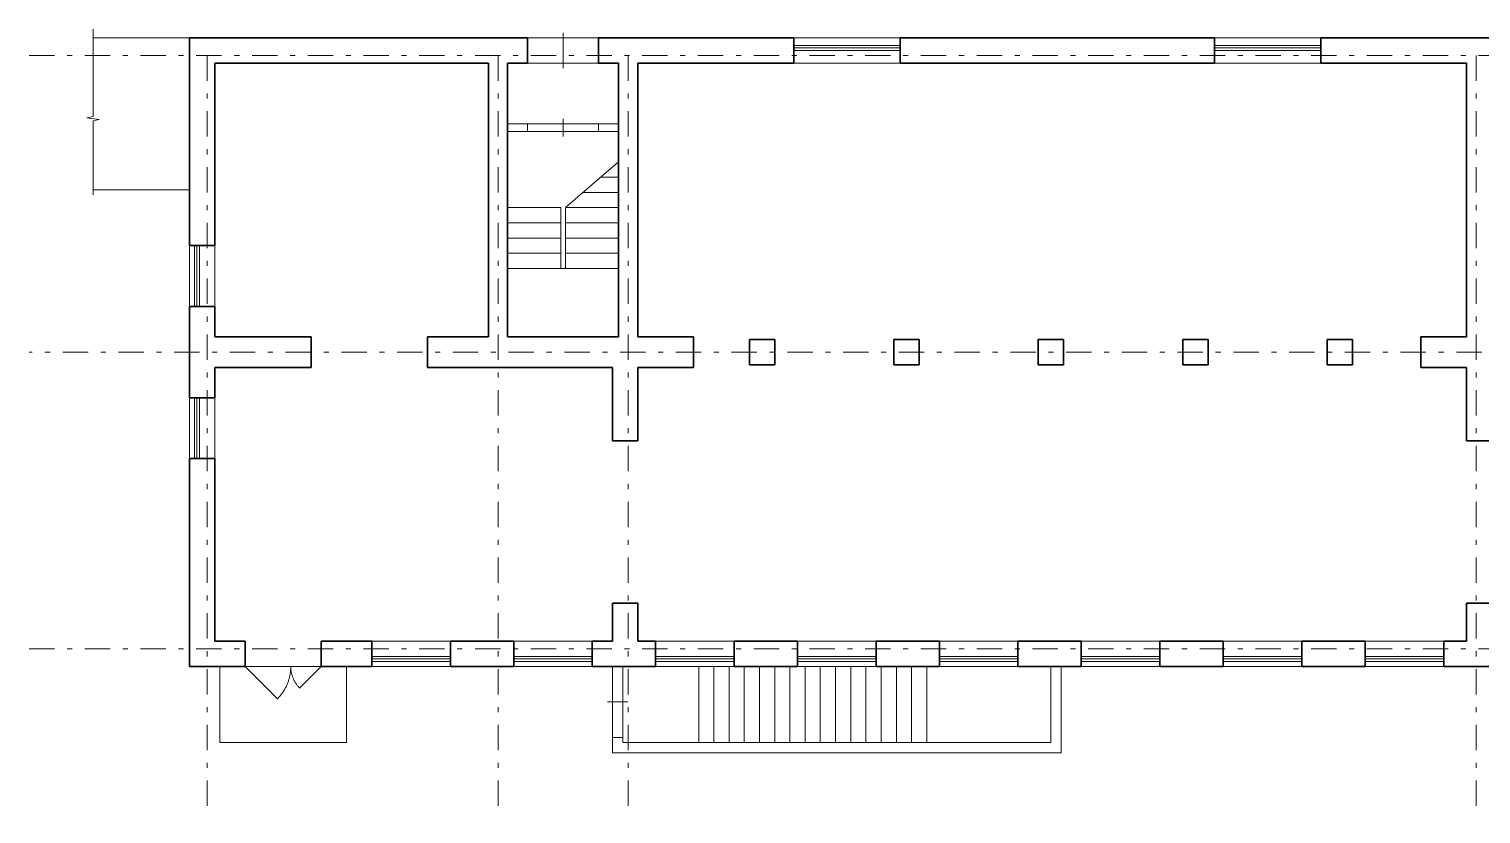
# Model space of a CAD drawing. Header units: metres. Extents: x 11.3 to 70.9, y 12 to 28.
# Drawn here: x 11.34 to 39.99, y 12.01 to 27.49 of the extents above; entities that cross this region are included whole.
import ezdxf

# ---------------------------------------------------------------- set-up
doc = ezdxf.new("R2010")
doc.units = ezdxf.units.M
doc.header["$MEASUREMENT"] = 0
doc.linetypes.add('( Dashdot )', pattern=[1.001, 0.5, -0.25, 0.001, -0.25])
doc.linetypes.add('DGN Style 3', pattern=[55.399213, 39.570866, -15.828346])

msp = doc.modelspace()

# ---------------------------------------------------------------- linework, layer by layer
at = {"color": 7, "linetype": 'Continuous', "lineweight": 0}
for p, q in [((12.609, 25.768), (12.609, 27.494)), ((21.183, 27.322), (22.583, 27.322)), ((21.183, 26.822), (21.183, 27.322)), ((21.183, 27.322), (21.183, 27.322)), ((21.883, 26.722), (21.883, 27.422)), ((22.583, 27.322), (22.583, 26.822)), ((26.433, 27.322), (28.533, 27.322)), ((26.433, 26.822), (26.433, 27.322)), ((26.433, 27.322), (26.433, 27.322)), ((28.533, 27.322), (28.533, 26.822)), ((34.733, 27.322), (36.833, 27.322)), ((34.733, 26.822), (34.733, 27.322)), ((34.733, 27.322), (34.733, 27.322)), ((36.833, 27.322), (36.833, 26.822)), ((26.433, 27.172), (28.533, 27.172)), ((26.433, 27.122), (28.533, 27.122)), ((26.433, 27.072), (28.533, 27.072)), ((34.733, 27.172), (36.833, 27.172)), ((34.733, 27.122), (36.833, 27.122)), ((34.733, 27.072), (36.833, 27.072)), ((22.583, 26.822), (21.183, 26.822)), ((28.533, 26.822), (26.433, 26.822)), ((36.833, 26.822), (34.733, 26.822)), ((12.488, 25.746), (12.609, 25.768)), ((12.73, 25.708), (12.488, 25.746)), ((12.609, 25.686), (12.73, 25.708)), ((12.609, 24.221), (12.609, 25.686)), ((21.183, 25.622), (22.583, 25.622)), ((21.183, 25.472), (21.183, 25.622)), ((21.183, 25.622), (21.183, 25.622)), ((21.883, 25.722), (21.883, 25.372)), ((22.583, 25.622), (22.583, 25.472)), ((22.583, 25.472), (21.183, 25.472)), ((21.928, 23.972), (22.978, 24.872)), ((22.628, 24.572), (22.978, 24.572)), ((22.278, 24.272), (22.978, 24.272)), ((20.788, 23.972), (21.838, 23.972)), ((21.838, 23.972), (21.838, 22.772)), ((21.928, 23.972), (21.928, 22.772)), ((21.928, 23.972), (22.978, 23.972)), ((20.788, 23.672), (21.838, 23.672)), ((21.928, 23.672), (22.978, 23.672)), ((14.508, 23.222), (15.008, 23.222)), ((14.508, 22.022), (14.508, 23.222)), ((14.508, 23.222), (14.508, 23.222)), ((14.608, 23.222), (14.608, 22.022)), ((14.658, 23.222), (14.658, 22.022)), ((14.708, 23.222), (14.708, 22.022)), ((15.008, 23.222), (15.008, 22.022)), ((20.788, 23.372), (21.838, 23.372)), ((21.928, 23.372), (22.978, 23.372)), ((20.788, 23.072), (21.838, 23.072)), ((21.928, 23.072), (22.978, 23.072)), ((20.788, 22.772), (22.978, 22.772)), ((15.008, 22.022), (14.508, 22.022)), ((14.508, 20.222), (15.008, 20.222)), ((14.508, 19.022), (14.508, 20.222)), ((14.508, 20.222), (14.508, 20.222)), ((14.608, 20.222), (14.608, 19.022)), ((14.658, 20.222), (14.658, 19.022)), ((14.708, 20.222), (14.708, 19.022)), ((15.008, 20.222), (15.008, 19.022)), ((15.008, 19.022), (14.508, 19.022)), ((18.108, 15.422), (19.658, 15.422)), ((18.108, 14.922), (18.108, 15.422)), ((18.108, 15.422), (18.108, 15.422)), ((19.658, 15.422), (19.658, 14.922)), ((20.908, 15.422), (22.458, 15.422)), ((20.908, 14.922), (20.908, 15.422)), ((20.908, 15.422), (20.908, 15.422)), ((22.458, 15.422), (22.458, 14.922)), ((23.708, 15.422), (25.258, 15.422)), ((23.708, 14.922), (23.708, 15.422)), ((23.708, 15.422), (23.708, 15.422)), ((25.258, 15.422), (25.258, 14.922)), ((26.508, 15.422), (28.058, 15.422)), ((26.508, 14.922), (26.508, 15.422)), ((26.508, 15.422), (26.508, 15.422)), ((28.058, 15.422), (28.058, 14.922)), ((29.308, 15.422), (30.858, 15.422)), ((29.308, 14.922), (29.308, 15.422)), ((29.308, 15.422), (29.308, 15.422)), ((30.858, 15.422), (30.858, 14.922)), ((32.108, 15.422), (33.658, 15.422)), ((32.108, 14.922), (32.108, 15.422)), ((32.108, 15.422), (32.108, 15.422)), ((33.658, 15.422), (33.658, 14.922)), ((34.908, 15.422), (36.458, 15.422)), ((34.908, 14.922), (34.908, 15.422)), ((34.908, 15.422), (34.908, 15.422)), ((36.458, 15.422), (36.458, 14.922)), ((37.708, 15.422), (39.258, 15.422)), ((37.708, 14.922), (37.708, 15.422)), ((37.708, 15.422), (37.708, 15.422)), ((39.258, 15.422), (39.258, 14.922)), ((15.608, 14.922), (17.108, 14.922)), ((16.508, 14.904), (16.508, 14.922)), ((16.508, 14.922), (16.509, 14.908)), ((16.508, 14.887), (16.508, 14.904)), ((16.509, 14.908), (16.509, 14.894)), ((18.108, 15.122), (19.658, 15.122)), ((18.108, 15.072), (19.658, 15.072)), ((18.108, 15.022), (19.658, 15.022)), ((19.658, 14.922), (18.108, 14.922)), ((20.908, 15.122), (22.458, 15.122)), ((20.908, 15.072), (22.458, 15.072)), ((20.908, 15.022), (22.458, 15.022)), ((22.458, 14.922), (20.908, 14.922)), ((22.858, 13.522), (22.858, 14.922)), ((23.058, 13.522), (23.058, 14.922)), ((23.708, 15.122), (25.258, 15.122)), ((23.708, 15.072), (25.258, 15.072)), ((23.708, 15.022), (25.258, 15.022)), ((25.258, 14.922), (23.708, 14.922)), ((24.858, 13.422), (24.858, 14.922)), ((25.158, 13.422), (25.158, 14.922)), ((25.458, 13.422), (25.458, 14.922)), ((25.758, 13.422), (25.758, 14.922)), ((26.058, 13.422), (26.058, 14.922)), ((26.358, 13.422), (26.358, 14.922)), ((26.508, 15.122), (28.058, 15.122)), ((26.508, 15.072), (28.058, 15.072)), ((26.508, 15.022), (28.058, 15.022)), ((28.058, 14.922), (26.508, 14.922)), ((26.658, 13.422), (26.658, 14.922)), ((26.958, 13.422), (26.958, 14.922)), ((27.258, 13.422), (27.258, 14.922)), ((27.558, 13.422), (27.558, 14.922)), ((27.858, 13.422), (27.858, 14.922)), ((28.158, 13.422), (28.158, 14.922)), ((28.458, 13.422), (28.458, 14.922)), ((28.758, 13.422), (28.758, 14.922)), ((29.308, 15.122), (30.858, 15.122)), ((29.308, 15.072), (30.858, 15.072)), ((29.308, 15.022), (30.858, 15.022)), ((30.858, 14.922), (29.308, 14.922)), ((32.108, 15.122), (33.658, 15.122)), ((32.108, 15.072), (33.658, 15.072)), ((32.108, 15.022), (33.658, 15.022)), ((33.658, 14.922), (32.108, 14.922)), ((34.908, 15.122), (36.458, 15.122)), ((34.908, 15.072), (36.458, 15.072)), ((34.908, 15.022), (36.458, 15.022)), ((36.458, 14.922), (34.908, 14.922)), ((37.708, 15.122), (39.258, 15.122)), ((37.708, 15.072), (39.258, 15.072)), ((37.708, 15.022), (39.258, 15.022)), ((39.258, 14.922), (37.708, 14.922)), ((16.449, 14.601), (16.455, 14.617)), ((16.455, 14.617), (16.461, 14.634)), ((16.461, 14.634), (16.466, 14.65)), ((16.466, 14.65), (16.472, 14.667)), ((16.472, 14.667), (16.476, 14.683)), ((16.476, 14.683), (16.481, 14.7)), ((16.481, 14.7), (16.485, 14.717)), ((16.485, 14.717), (16.489, 14.733)), ((16.489, 14.733), (16.492, 14.75)), ((16.492, 14.75), (16.495, 14.767)), ((16.495, 14.767), (16.498, 14.784)), ((16.498, 14.784), (16.5, 14.801)), ((16.5, 14.801), (16.503, 14.818)), ((16.503, 14.818), (16.504, 14.836)), ((16.504, 14.836), (16.506, 14.853)), ((16.506, 14.853), (16.507, 14.87)), ((16.507, 14.87), (16.508, 14.887)), ((16.509, 14.894), (16.51, 14.88)), ((16.51, 14.88), (16.511, 14.866)), ((16.511, 14.866), (16.512, 14.853)), ((16.512, 14.853), (16.514, 14.839)), ((16.514, 14.839), (16.516, 14.825)), ((16.516, 14.825), (16.519, 14.811)), ((16.519, 14.811), (16.521, 14.798)), ((16.521, 14.798), (16.524, 14.784)), ((16.524, 14.784), (16.528, 14.771)), ((16.528, 14.771), (16.531, 14.757)), ((16.531, 14.757), (16.535, 14.744)), ((16.535, 14.744), (16.54, 14.731)), ((16.54, 14.731), (16.544, 14.718)), ((16.544, 14.718), (16.549, 14.705)), ((16.549, 14.705), (16.554, 14.692)), ((16.554, 14.692), (16.56, 14.679)), ((16.56, 14.679), (16.565, 14.667)), ((16.565, 14.667), (16.571, 14.654)), ((16.571, 14.654), (16.578, 14.642)), ((16.578, 14.642), (16.584, 14.63)), ((16.584, 14.63), (16.591, 14.618)), ((16.591, 14.618), (16.598, 14.606)), ((16.28, 14.323), (16.292, 14.336)), ((16.292, 14.336), (16.303, 14.349)), ((16.303, 14.349), (16.314, 14.362)), ((16.314, 14.362), (16.324, 14.376)), ((16.324, 14.376), (16.335, 14.39)), ((16.335, 14.39), (16.345, 14.404)), ((16.345, 14.404), (16.354, 14.418)), ((16.354, 14.418), (16.364, 14.432)), ((16.364, 14.432), (16.373, 14.447)), ((16.373, 14.447), (16.382, 14.462)), ((16.382, 14.462), (16.391, 14.477)), ((16.391, 14.477), (16.399, 14.492)), ((16.399, 14.492), (16.407, 14.507)), ((16.407, 14.507), (16.415, 14.522)), ((16.415, 14.522), (16.422, 14.538)), ((16.422, 14.538), (16.43, 14.553)), ((16.43, 14.553), (16.437, 14.569)), ((16.437, 14.569), (16.443, 14.585)), ((16.443, 14.585), (16.449, 14.601)), ((16.598, 14.606), (16.606, 14.594)), ((16.606, 14.594), (16.613, 14.583)), ((16.613, 14.583), (16.621, 14.571)), ((16.621, 14.571), (16.63, 14.56)), ((16.63, 14.56), (16.638, 14.549)), ((16.638, 14.549), (16.647, 14.538)), ((16.647, 14.538), (16.656, 14.528)), ((16.656, 14.528), (16.665, 14.517)), ((16.665, 14.517), (16.674, 14.507)), ((16.674, 14.507), (16.684, 14.497)), ((16.245, 14.285), (16.257, 14.298)), ((16.257, 14.298), (16.269, 14.31)), ((16.269, 14.31), (16.28, 14.323)), ((22.758, 14.222), (23.158, 14.222))]:
    msp.add_line(p, q, dxfattribs=at)
at = {"color": 7, "linetype": 'DGN Style 3', "lineweight": 0}
for p, q in [((14.508, 27.322), (12.609, 27.322)), ((14.508, 24.322), (12.609, 24.322))]:
    msp.add_line(p, q, dxfattribs=at)
at = {"color": 7, "linetype": 'Continuous', "lineweight": 30}
for p, q in [((14.508, 27.322), (21.183, 27.322)), ((14.508, 27.322), (14.508, 23.222)), ((21.183, 26.822), (21.183, 27.322)), ((22.583, 26.822), (22.583, 27.322)), ((22.583, 27.322), (26.433, 27.322)), ((26.433, 26.822), (26.433, 27.322)), ((28.533, 26.822), (28.533, 27.322)), ((28.533, 27.322), (34.733, 27.322)), ((34.733, 26.822), (34.733, 27.322)), ((36.833, 26.822), (36.833, 27.322)), ((36.833, 27.322), (40.483, 27.322)), ((15.008, 26.822), (20.408, 26.822)), ((15.008, 26.822), (15.008, 23.222)), ((20.408, 26.822), (20.408, 21.422)), ((20.788, 26.822), (20.788, 21.422)), ((20.788, 26.822), (21.183, 26.822)), ((22.583, 26.822), (22.978, 26.822)), ((22.978, 26.822), (22.978, 21.422)), ((23.358, 21.422), (23.358, 26.822)), ((23.358, 26.822), (26.433, 26.822)), ((28.533, 26.822), (34.733, 26.822)), ((36.833, 26.822), (39.708, 26.822)), ((39.708, 26.822), (39.708, 21.422)), ((15.008, 23.222), (14.508, 23.222)), ((15.008, 22.022), (14.508, 22.022)), ((14.508, 22.022), (14.508, 20.222)), ((15.008, 22.022), (15.008, 21.422)), ((16.908, 21.422), (15.008, 21.422)), ((16.908, 21.422), (16.908, 20.822)), ((19.208, 21.422), (19.208, 20.822)), ((20.408, 21.422), (19.208, 21.422)), ((20.788, 21.422), (22.978, 21.422)), ((24.458, 21.422), (23.358, 21.422)), ((24.458, 20.822), (24.458, 21.422)), ((25.558, 21.372), (25.558, 20.872)), ((26.058, 21.372), (25.558, 21.372)), ((25.558, 21.372), (25.558, 21.372)), ((26.058, 20.872), (26.058, 21.372)), ((28.408, 21.372), (28.408, 20.872)), ((28.908, 21.372), (28.408, 21.372)), ((28.408, 21.372), (28.408, 21.372)), ((28.908, 20.872), (28.908, 21.372)), ((31.258, 21.372), (31.258, 20.872)), ((31.758, 21.372), (31.258, 21.372)), ((31.258, 21.372), (31.258, 21.372)), ((31.758, 20.872), (31.758, 21.372)), ((34.108, 21.372), (34.108, 20.872)), ((34.608, 21.372), (34.108, 21.372)), ((34.108, 21.372), (34.108, 21.372)), ((34.608, 20.872), (34.608, 21.372)), ((36.958, 21.372), (36.958, 20.872)), ((37.458, 21.372), (36.958, 21.372)), ((36.958, 21.372), (36.958, 21.372)), ((37.458, 20.872), (37.458, 21.372)), ((39.708, 21.422), (38.808, 21.422)), ((38.808, 21.422), (38.808, 20.822)), ((15.008, 20.822), (15.008, 20.222)), ((16.908, 20.822), (15.008, 20.822)), ((22.858, 20.822), (19.208, 20.822)), ((22.858, 20.822), (22.858, 19.372)), ((24.458, 20.822), (23.358, 20.822)), ((23.358, 20.822), (23.358, 19.372)), ((25.558, 20.872), (26.058, 20.872)), ((28.408, 20.872), (28.908, 20.872)), ((31.258, 20.872), (31.758, 20.872)), ((34.108, 20.872), (34.608, 20.872)), ((36.958, 20.872), (37.458, 20.872)), ((39.708, 20.822), (38.808, 20.822)), ((39.708, 20.822), (39.708, 19.372)), ((15.008, 20.222), (14.508, 20.222)), ((23.358, 19.372), (22.858, 19.372)), ((39.708, 19.372), (40.208, 19.372)), ((15.008, 19.022), (14.508, 19.022)), ((14.508, 19.022), (14.508, 14.922)), ((15.008, 19.022), (15.008, 15.422)), ((23.358, 16.172), (22.858, 16.172)), ((22.858, 16.172), (22.858, 15.422)), ((23.358, 16.172), (23.358, 15.422)), ((39.708, 16.172), (40.208, 16.172)), ((39.708, 16.172), (39.708, 15.422)), ((15.008, 15.422), (15.608, 15.422)), ((15.608, 15.422), (15.608, 14.922)), ((17.108, 15.422), (17.108, 14.922)), ((17.108, 15.422), (18.108, 15.422)), ((18.108, 15.422), (18.108, 14.922)), ((19.658, 15.422), (20.908, 15.422)), ((19.658, 15.422), (19.658, 14.922)), ((20.908, 15.422), (20.908, 14.922)), ((22.458, 15.422), (22.858, 15.422)), ((22.458, 15.422), (22.458, 14.922)), ((23.358, 15.422), (23.708, 15.422)), ((23.708, 15.422), (23.708, 14.922)), ((25.258, 15.422), (26.508, 15.422)), ((25.258, 15.422), (25.258, 14.922)), ((26.508, 15.422), (26.508, 14.922)), ((28.058, 15.422), (29.308, 15.422)), ((28.058, 15.422), (28.058, 14.922)), ((29.308, 15.422), (29.308, 14.922)), ((30.858, 15.422), (32.108, 15.422)), ((30.858, 15.422), (30.858, 14.922)), ((32.108, 15.422), (32.108, 14.922)), ((33.658, 15.422), (34.908, 15.422)), ((33.658, 15.422), (33.658, 14.922)), ((34.908, 15.422), (34.908, 14.922)), ((36.458, 15.422), (37.708, 15.422)), ((36.458, 15.422), (36.458, 14.922)), ((37.708, 15.422), (37.708, 14.922)), ((39.258, 15.422), (39.708, 15.422)), ((39.258, 15.422), (39.258, 14.922)), ((14.508, 14.922), (15.608, 14.922)), ((17.108, 14.922), (18.108, 14.922)), ((19.658, 14.922), (20.908, 14.922)), ((22.458, 14.922), (23.708, 14.922)), ((25.258, 14.922), (26.508, 14.922)), ((28.058, 14.922), (29.308, 14.922)), ((30.858, 14.922), (32.108, 14.922)), ((33.658, 14.922), (34.908, 14.922)), ((36.458, 14.922), (37.708, 14.922)), ((39.258, 14.922), (40.508, 14.922))]:
    msp.add_line(p, q, dxfattribs=at)
at = {"color": 1, "linetype": '( Dashdot )', "lineweight": 0}
for p, q in [((11.344, 26.972), (67.508, 26.972)), ((14.858, 26.972), (14.858, 12.014)), ((20.598, 26.972), (20.598, 12.014)), ((23.168, 26.972), (23.168, 12.014)), ((39.898, 26.972), (39.898, 12.014)), ((67.508, 21.122), (11.344, 21.122)), ((11.344, 15.272), (67.508, 15.272))]:
    msp.add_line(p, q, dxfattribs=at)
at = {"color": 7, "linetype": 'Continuous', "lineweight": 13}
for p, q in [((20.788, 25.622), (21.183, 25.622)), ((21.183, 25.622), (21.183, 25.472)), ((22.583, 25.622), (22.583, 25.472)), ((22.583, 25.622), (22.978, 25.622)), ((20.788, 25.472), (21.183, 25.472)), ((22.583, 25.472), (22.978, 25.472)), ((15.108, 14.922), (17.608, 14.922)), ((15.108, 13.422), (15.108, 14.922)), ((15.108, 14.922), (15.108, 14.922)), ((15.608, 14.922), (16.245, 14.285)), ((17.108, 14.922), (16.684, 14.497)), ((17.608, 14.922), (17.608, 13.422)), ((24.558, 13.422), (24.558, 14.922)), ((29.058, 13.422), (29.058, 14.922)), ((31.508, 14.922), (31.508, 13.422)), ((31.708, 14.922), (31.708, 13.222)), ((22.858, 13.522), (22.858, 13.222)), ((22.858, 13.522), (23.058, 13.522)), ((23.058, 13.522), (23.058, 13.422)), ((17.608, 13.422), (15.108, 13.422)), ((22.858, 13.222), (31.708, 13.222)), ((23.058, 13.422), (31.508, 13.422))]:
    msp.add_line(p, q, dxfattribs=at)

doc.saveas('drawing.dxf')
